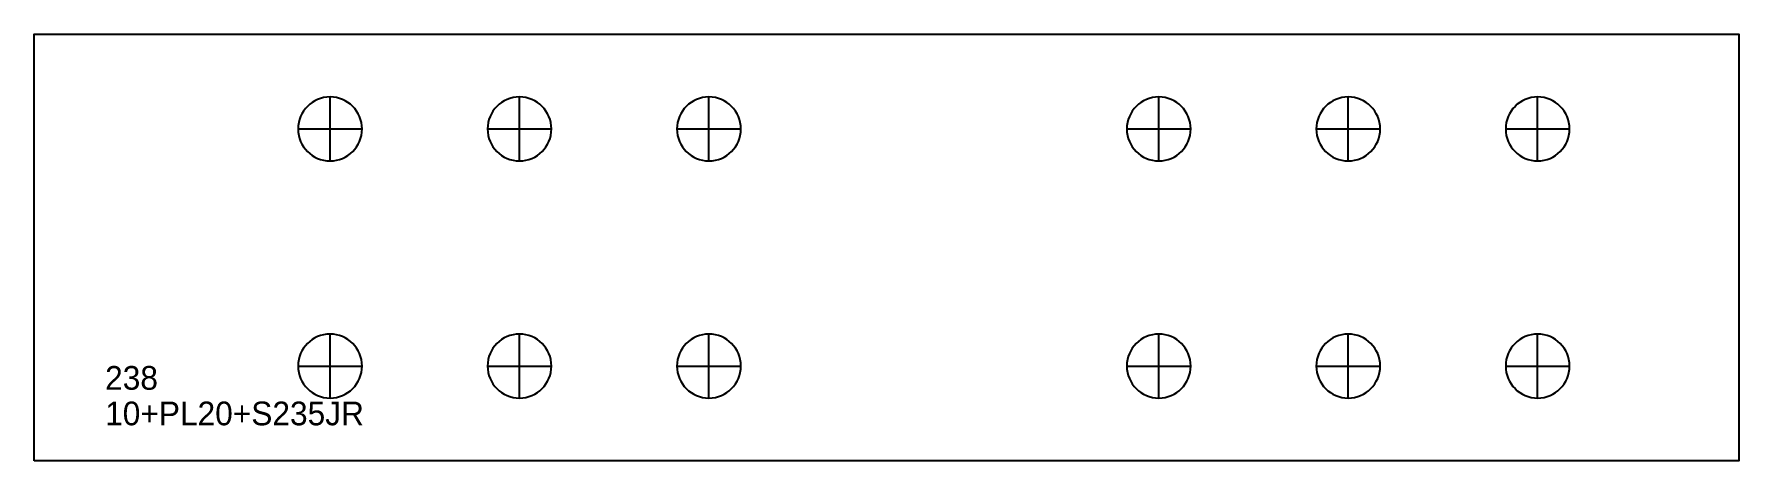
# Model space of a CAD drawing. Extents: x 0 to 720, y 0 to 180.
import ezdxf

# ---------------------------------------------------------------- set-up
doc = ezdxf.new("R2010")
doc.units = 0
for name, color, linetype in [('27', 7, 'CONTINUOUS'), ('CUT', 7, 'CONTINUOUS'), ('SCRIBE', 3, 'CONTINUOUS'), ('TEXT', 7, 'CONTINUOUS')]:
    doc.layers.add(name, color=color, linetype=linetype)

msp = doc.modelspace()

# ---------------------------------------------------------------- linework, layer by layer
at = {"layer": '27', "color": 7, "linetype": 'CONTINUOUS'}
for p, q in [((125, 126.5), (125, 153.5)), ((205, 126.5), (205, 153.5)), ((285, 126.5), (285, 153.5)), ((475, 126.5), (475, 153.5)), ((555, 126.5), (555, 153.5)), ((635, 126.5), (635, 153.5)), ((111.5, 140), (138.5, 140)), ((191.5, 140), (218.5, 140)), ((271.5, 140), (298.5, 140)), ((461.5, 140), (488.5, 140)), ((541.5, 140), (568.5, 140)), ((621.5, 140), (648.5, 140)), ((125, 26.5), (125, 53.5)), ((205, 26.5), (205, 53.5)), ((285, 26.5), (285, 53.5)), ((475, 26.5), (475, 53.5)), ((555, 26.5), (555, 53.5)), ((635, 26.5), (635, 53.5)), ((111.5, 40), (138.5, 40)), ((191.5, 40), (218.5, 40)), ((271.5, 40), (298.5, 40)), ((461.5, 40), (488.5, 40)), ((541.5, 40), (568.5, 40)), ((621.5, 40), (648.5, 40))]:
    msp.add_line(p, q, dxfattribs=at)
for points in [[(125, 153.5, 1), (125, 126.5, 1)], [(205, 153.5, 1), (205, 126.5, 1)], [(285, 153.5, 1), (285, 126.5, 1)], [(475, 153.5, 1), (475, 126.5, 1)], [(555, 153.5, 1), (555, 126.5, 1)], [(635, 153.5, 1), (635, 126.5, 1)], [(125, 53.5, 1), (125, 26.5, 1)], [(205, 53.5, 1), (205, 26.5, 1)], [(285, 53.5, 1), (285, 26.5, 1)], [(475, 53.5, 1), (475, 26.5, 1)], [(555, 53.5, 1), (555, 26.5, 1)], [(635, 53.5, 1), (635, 26.5, 1)]]:
    msp.add_lwpolyline(points, format="xyb", close=True, dxfattribs=at)
at = {"layer": 'CUT', "color": 7, "linetype": 'CONTINUOUS'}
msp.add_lwpolyline([(0, 0), (0, 180), (720, 180), (720, 0)], close=True, dxfattribs=at)

# ---------------------------------------------------------------- texts
at = {"layer": 'SCRIBE', "color": 3}
msp.add_text('238', height=10, dxfattribs=at).set_placement((30, 30))
at = {"layer": 'TEXT', "color": 7}
msp.add_text('10+PL20+S235JR', height=10, dxfattribs=at).set_placement((30, 15))

doc.saveas('drawing.dxf')
